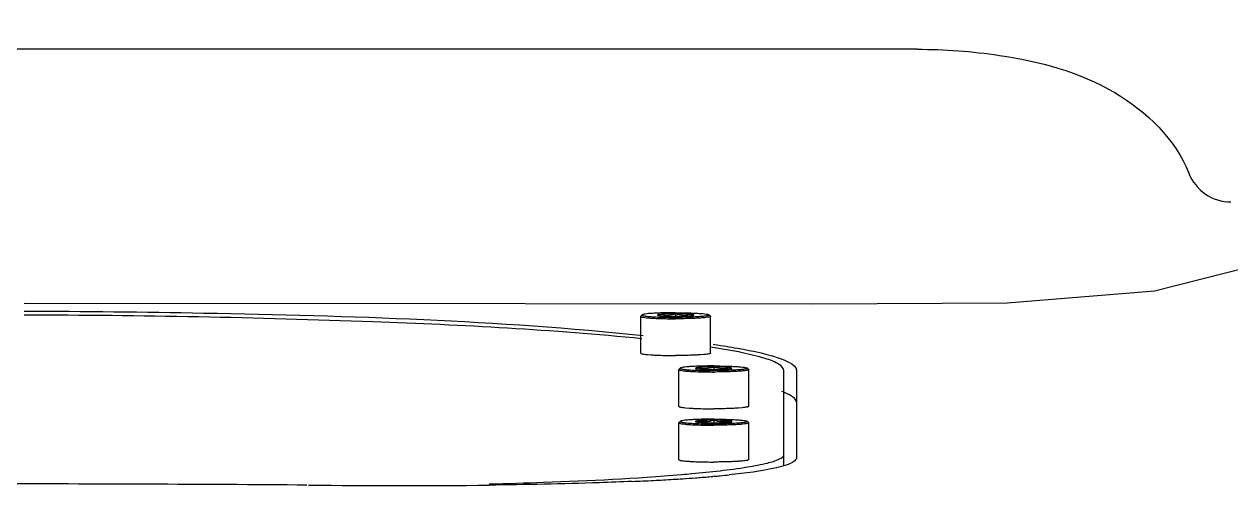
# Model space of a CAD drawing. Header units: millimetres. Extents: x 5828 to 6704, y 123 to 421.
# Drawn here: x 6357.081 to 6361.827, y 239.727 to 241.542 of the extents above; entities that cross this region are included whole.
import ezdxf

# ---------------------------------------------------------------- set-up
doc = ezdxf.new("R2010")
doc.units = ezdxf.units.MM
doc.layers.add('外形图', color=7, linetype='Continuous')

msp = doc.modelspace()

# ---------------------------------------------------------------- linework, layer by layer
at = {"layer": '外形图', "linetype": 'Continuous'}
for p, q in [((6360.5936, 241.4436), (6353.2935, 241.4436)), ((6359.5064, 240.3944), (6359.5114, 240.3993)), ((6359.5814, 240.4012), (6359.5814, 240.3978)), ((6359.6436, 240.4037), (6359.6436, 240.3937)), ((6359.7057, 240.3962), (6359.7057, 240.4012)), ((6359.7807, 240.3944), (6359.7757, 240.3993)), ((6359.5064, 240.3944), (6359.5061, 240.3937)), ((6359.5061, 240.2491), (6359.5061, 240.3937)), ((6359.7807, 240.3944), (6359.7811, 240.3937)), ((6359.7811, 240.2491), (6359.7811, 240.3937)), ((6359.7916, 240.284), (6359.7971, 240.2831)), ((6359.5323, 240.2434), (6359.5463, 240.2423)), ((6359.7548, 240.2434), (6359.7408, 240.2423)), ((6359.6564, 240.1851), (6359.6561, 240.1844)), ((6359.6561, 240.0398), (6359.6561, 240.1844)), ((6359.6564, 240.1851), (6359.6614, 240.1901)), ((6359.7314, 240.1919), (6359.7314, 240.1885)), ((6359.7936, 240.1944), (6359.7936, 240.1844)), ((6359.8557, 240.1869), (6359.8557, 240.1919)), ((6359.9307, 240.1851), (6359.9257, 240.1901)), ((6359.9307, 240.1851), (6359.9311, 240.1844)), ((6359.9311, 240.0398), (6359.9311, 240.1844)), ((6360.0686, 239.8072), (6360.0686, 240.181)), ((6360.1186, 240.182), (6360.1186, 239.8366)), ((6359.6823, 240.0342), (6359.6963, 240.033)), ((6359.9048, 240.0342), (6359.8908, 240.033)), ((6359.6564, 239.9758), (6359.6561, 239.9752)), ((6359.6561, 239.8305), (6359.6561, 239.9752)), ((6359.6564, 239.9758), (6359.6614, 239.9808)), ((6359.7314, 239.9827), (6359.7314, 239.9792)), ((6359.7936, 239.9852), (6359.7936, 239.9752)), ((6359.8557, 239.9777), (6359.8557, 239.9827)), ((6359.9307, 239.9758), (6359.9257, 239.9808)), ((6359.9307, 239.9758), (6359.9311, 239.9752)), ((6359.9311, 239.8305), (6359.9311, 239.9752)), ((6359.6823, 239.8249), (6359.6963, 239.8237)), ((6359.9048, 239.8249), (6359.8908, 239.8237)), ((6359.7967, 239.7649), (6359.7902, 239.7643))]:
    msp.add_line(p, q, dxfattribs=at)
msp.add_lwpolyline([(6363.0281, 241.5424), (6362.8682, 241.2423), (6362.6464, 240.9906), (6362.3562, 240.7789), (6361.9871, 240.6096), (6361.5264, 240.4926), (6360.9474, 240.4448), (6360.1806, 240.442), (6359.0516, 240.443), (6357.081, 240.4437)], dxfattribs=at)
for centre, radius, start, end in [((6361.8274, 241.0213), 0.1776, 201.4823, 270), ((6356.9383, 74.875), 164.8599, 89.563731, 89.99819), ((6359.0234, 250.1412), 10.4063, 272.47307, 272.94117), ((6359.1244, 248.1775), 8.44, 272.94051, 273.46119), ((6359.1995, 246.9222), 7.1824, 273.46732, 273.76689), ((6359.2631, 245.9632), 6.2213, 273.76317, 274.2261), ((6359.3098, 245.3227), 5.5792, 274.2323, 274.3552), ((6359.3657, 244.6027), 4.857, 274.3425, 275.0137), ((6359.4395, 243.7566), 4.0076, 275.1129, 275.4267), ((6359.4847, 243.2846), 3.5335, 275.4211, 276.0109)]:
    msp.add_arc(centre, radius, start, end, dxfattribs=at)
for points, knots in [([(6360.5936, 241.4436), (6360.7016, 241.4436), (6360.9683, 241.4237), (6361.372, 241.3193), (6361.6095, 241.0899), (6361.6621, 240.9562)], [0, 0, 0, 0, 0.263231, 0.650138, 1, 1, 1, 1]), ([(6359.511, 240.3053), (6359.1594, 240.3407), (6358.3492, 240.3823), (6357.5387, 240.3974), (6357.0813, 240.3988)], [0, 0, 0, 0, 0.435851, 1, 1, 1, 1]), ([(6357.0816, 240.4146), (6357.3168, 240.4139), (6358.1286, 240.4035), (6358.9419, 240.3782), (6359.5157, 240.3184)], [0, 0, 0, 0, 0.289549, 1, 1, 1, 1]), ([(6359.5114, 240.3993), (6359.5112, 240.3991), (6359.5109, 240.3981), (6359.5127, 240.3972), (6359.5151, 240.3964), (6359.5191, 240.3955), (6359.5242, 240.3946), (6359.5307, 240.3938), (6359.5383, 240.3931), (6359.5505, 240.3921), (6359.5681, 240.391), (6359.5915, 240.3901), (6359.617, 240.3896), (6359.6346, 240.3895), (6359.6436, 240.3895)], [0, 0, 0, 0, 0.007303, 0.018311, 0.038294, 0.067897, 0.107035, 0.155396, 0.212519, 0.277832, 0.43028, 0.606459, 0.79903, 1, 1, 1, 1]), ([(6359.6436, 240.4079), (6359.6274, 240.4079), (6359.6038, 240.4077), (6359.5737, 240.4066), (6359.5543, 240.4056), (6359.5379, 240.4044), (6359.5254, 240.403), (6359.5173, 240.4017), (6359.5132, 240.4004), (6359.5118, 240.3997), (6359.5114, 240.3993)], [0, 0, 0, 0, 0.365433, 0.532156, 0.680316, 0.804784, 0.901306, 0.966751, 0.987316, 1, 1, 1, 1]), ([(6359.5814, 240.4012), (6359.5805, 240.4011), (6359.5789, 240.4009), (6359.5764, 240.4005), (6359.5742, 240.4), (6359.5726, 240.3996), (6359.5715, 240.3987), (6359.5721, 240.3982), (6359.5723, 240.3981)], [0, 0, 0, 0, 0.248167, 0.458589, 0.700588, 0.853513, 0.926504, 1, 1, 1, 1]), ([(6359.5723, 240.3981), (6359.5733, 240.3975), (6359.5764, 240.3969), (6359.5795, 240.3964), (6359.5814, 240.3962)], [0, 0, 0, 0, 0.356725, 1, 1, 1, 1]), ([(6359.6436, 240.4037), (6359.6336, 240.4), (6359.6127, 240.3947), (6359.5915, 240.3983), (6359.5814, 240.4012)], [0, 0, 0, 0, 0.503472, 1, 1, 1, 1]), ([(6359.6436, 240.4037), (6359.6316, 240.4037), (6359.6109, 240.4033), (6359.5901, 240.4023), (6359.5814, 240.4012)], [0, 0, 0, 0, 0.576814, 1, 1, 1, 1]), ([(6359.5814, 240.3962), (6359.5901, 240.3951), (6359.6109, 240.3941), (6359.6316, 240.3937), (6359.6436, 240.3937)], [0, 0, 0, 0, 0.423199, 1, 1, 1, 1]), ([(6359.6436, 240.4079), (6359.6598, 240.4079), (6359.6833, 240.4077), (6359.7134, 240.4066), (6359.7329, 240.4056), (6359.7492, 240.4044), (6359.7618, 240.403), (6359.7698, 240.4017), (6359.774, 240.4004), (6359.7753, 240.3997), (6359.7757, 240.3993)], [0, 0, 0, 0, 0.365433, 0.532156, 0.680316, 0.804784, 0.901306, 0.966751, 0.987316, 1, 1, 1, 1]), ([(6359.7057, 240.4012), (6359.6957, 240.3983), (6359.6744, 240.3947), (6359.6535, 240.4), (6359.6436, 240.4037)], [0, 0, 0, 0, 0.496528, 1, 1, 1, 1]), ([(6359.7057, 240.4012), (6359.697, 240.4023), (6359.6763, 240.4033), (6359.6555, 240.4037), (6359.6436, 240.4037)], [0, 0, 0, 0, 0.423199, 1, 1, 1, 1]), ([(6359.7757, 240.3993), (6359.776, 240.3991), (6359.7762, 240.3981), (6359.7744, 240.3972), (6359.772, 240.3964), (6359.768, 240.3955), (6359.7629, 240.3946), (6359.7565, 240.3938), (6359.7489, 240.3931), (6359.7366, 240.3921), (6359.719, 240.391), (6359.6957, 240.3901), (6359.6702, 240.3896), (6359.6526, 240.3895), (6359.6436, 240.3895)], [0, 0, 0, 0, 0.007303, 0.018311, 0.038294, 0.067897, 0.107035, 0.155396, 0.212519, 0.277832, 0.43028, 0.606459, 0.79903, 1, 1, 1, 1]), ([(6359.6436, 240.3937), (6359.6555, 240.3937), (6359.6763, 240.3941), (6359.697, 240.3951), (6359.7057, 240.3962)], [0, 0, 0, 0, 0.576801, 1, 1, 1, 1]), ([(6359.7148, 240.3981), (6359.715, 240.3982), (6359.7153, 240.3984), (6359.7153, 240.3992), (6359.714, 240.3996), (6359.7122, 240.4002), (6359.7093, 240.4007), (6359.707, 240.401), (6359.7057, 240.4012)], [0, 0, 0, 0, 0.056406, 0.093261, 0.189778, 0.371768, 0.642741, 1, 1, 1, 1]), ([(6359.7057, 240.3962), (6359.7077, 240.3964), (6359.7107, 240.3969), (6359.7138, 240.3975), (6359.7148, 240.3981)], [0, 0, 0, 0, 0.643275, 1, 1, 1, 1]), ([(6359.5061, 240.3937), (6359.5061, 240.3933), (6359.507, 240.3924), (6359.5105, 240.3912), (6359.5181, 240.3896), (6359.5307, 240.3881), (6359.5476, 240.3868), (6359.5681, 240.3856), (6359.5916, 240.3848), (6359.6171, 240.3842), (6359.6346, 240.3841), (6359.6436, 240.3841)], [0, 0, 0, 0, 0.008294, 0.024078, 0.081993, 0.174429, 0.298227, 0.448779, 0.620382, 0.806484, 1, 1, 1, 1]), ([(6359.7811, 240.3937), (6359.7811, 240.3933), (6359.7801, 240.3924), (6359.7767, 240.3912), (6359.769, 240.3896), (6359.7565, 240.3881), (6359.7396, 240.3868), (6359.719, 240.3856), (6359.6955, 240.3848), (6359.6701, 240.3842), (6359.6525, 240.3841), (6359.6436, 240.3841)], [0, 0, 0, 0, 0.008294, 0.024078, 0.081993, 0.174429, 0.298227, 0.448779, 0.620382, 0.806484, 1, 1, 1, 1]), ([(6360.0686, 240.181), (6360.0686, 240.191), (6360.0413, 240.2136), (6359.9865, 240.2314), (6359.895, 240.2543), (6359.8234, 240.266), (6359.7817, 240.2723)], [0, 0, 0, 0, 0.096507, 0.28854, 0.589722, 1, 1, 1, 1]), ([(6359.7971, 240.2831), (6359.827, 240.2786), (6359.9186, 240.263), (6360.0111, 240.2458), (6360.0693, 240.2222)], [0, 0, 0, 0, 0.325575, 1, 1, 1, 1]), ([(6359.5061, 240.2491), (6359.5061, 240.2483), (6359.509, 240.2469), (6359.5136, 240.2459), (6359.5221, 240.2445), (6359.5286, 240.2438), (6359.5323, 240.2434)], [0, 0, 0, 0, 0.083084, 0.275731, 0.583265, 1, 1, 1, 1]), ([(6359.5463, 240.2423), (6359.5481, 240.2422), (6359.5554, 240.2417), (6359.5627, 240.2413), (6359.5684, 240.241)], [0, 0, 0, 0, 0.234057, 1, 1, 1, 1]), ([(6359.5684, 240.241), (6359.5742, 240.2408), (6359.5992, 240.2398), (6359.6243, 240.2395), (6359.6436, 240.2395)], [0, 0, 0, 0, 0.23124, 1, 1, 1, 1]), ([(6359.7188, 240.241), (6359.713, 240.2408), (6359.6879, 240.2398), (6359.6628, 240.2395), (6359.6436, 240.2395)], [0, 0, 0, 0, 0.23124, 1, 1, 1, 1]), ([(6359.7408, 240.2423), (6359.7391, 240.2422), (6359.7317, 240.2417), (6359.7244, 240.2413), (6359.7188, 240.241)], [0, 0, 0, 0, 0.234057, 1, 1, 1, 1]), ([(6359.7811, 240.2491), (6359.7811, 240.2483), (6359.7782, 240.2469), (6359.7735, 240.2459), (6359.765, 240.2445), (6359.7586, 240.2438), (6359.7548, 240.2434)], [0, 0, 0, 0, 0.083084, 0.275731, 0.583265, 1, 1, 1, 1]), ([(6360.0693, 240.2222), (6360.0766, 240.2193), (6360.0951, 240.211), (6360.1186, 240.1957), (6360.1186, 240.182)], [0, 0, 0, 0, 0.366017, 1, 1, 1, 1]), ([(6359.6561, 240.1844), (6359.6561, 240.1841), (6359.657, 240.1832), (6359.6605, 240.1819), (6359.6681, 240.1804), (6359.6807, 240.1789), (6359.6976, 240.1775), (6359.7181, 240.1764), (6359.7416, 240.1755), (6359.7671, 240.175), (6359.7846, 240.1748), (6359.7936, 240.1748)], [0, 0, 0, 0, 0.008294, 0.024078, 0.081993, 0.174429, 0.298227, 0.448779, 0.620382, 0.806484, 1, 1, 1, 1]), ([(6359.6614, 240.1901), (6359.6612, 240.1898), (6359.6609, 240.1888), (6359.6627, 240.1879), (6359.6651, 240.1871), (6359.6691, 240.1862), (6359.6742, 240.1854), (6359.6807, 240.1846), (6359.6883, 240.1838), (6359.7005, 240.1828), (6359.7181, 240.1818), (6359.7415, 240.1809), (6359.767, 240.1803), (6359.7846, 240.1802), (6359.7936, 240.1802)], [0, 0, 0, 0, 0.007303, 0.018311, 0.038294, 0.067897, 0.107035, 0.155396, 0.212519, 0.277832, 0.43028, 0.606459, 0.79903, 1, 1, 1, 1]), ([(6359.7936, 240.1987), (6359.7774, 240.1987), (6359.7538, 240.1984), (6359.7237, 240.1973), (6359.7043, 240.1963), (6359.6879, 240.1951), (6359.6754, 240.1937), (6359.6673, 240.1924), (6359.6632, 240.1911), (6359.6618, 240.1905), (6359.6614, 240.1901)], [0, 0, 0, 0, 0.365433, 0.532156, 0.680316, 0.804784, 0.901306, 0.966751, 0.987316, 1, 1, 1, 1]), ([(6359.7314, 240.1919), (6359.7305, 240.1918), (6359.7289, 240.1916), (6359.7264, 240.1912), (6359.7242, 240.1907), (6359.7226, 240.1903), (6359.7215, 240.1894), (6359.7221, 240.189), (6359.7223, 240.1888)], [0, 0, 0, 0, 0.248167, 0.458589, 0.700588, 0.853513, 0.926504, 1, 1, 1, 1]), ([(6359.7223, 240.1888), (6359.7233, 240.1883), (6359.7264, 240.1876), (6359.7295, 240.1872), (6359.7314, 240.1869)], [0, 0, 0, 0, 0.356725, 1, 1, 1, 1]), ([(6359.7936, 240.1944), (6359.7836, 240.1907), (6359.7627, 240.1854), (6359.7415, 240.189), (6359.7314, 240.1919)], [0, 0, 0, 0, 0.503472, 1, 1, 1, 1]), ([(6359.7936, 240.1944), (6359.7816, 240.1944), (6359.7609, 240.194), (6359.7401, 240.193), (6359.7314, 240.1919)], [0, 0, 0, 0, 0.576814, 1, 1, 1, 1]), ([(6359.7314, 240.1869), (6359.7401, 240.1859), (6359.7609, 240.1848), (6359.7816, 240.1844), (6359.7936, 240.1844)], [0, 0, 0, 0, 0.423199, 1, 1, 1, 1]), ([(6359.7936, 240.1987), (6359.8098, 240.1987), (6359.8333, 240.1984), (6359.8635, 240.1973), (6359.8829, 240.1963), (6359.8992, 240.1951), (6359.9118, 240.1937), (6359.9198, 240.1924), (6359.924, 240.1911), (6359.9254, 240.1905), (6359.9257, 240.1901)], [0, 0, 0, 0, 0.365433, 0.532156, 0.680316, 0.804784, 0.901306, 0.966751, 0.987316, 1, 1, 1, 1]), ([(6359.8557, 240.1919), (6359.8457, 240.189), (6359.8244, 240.1854), (6359.8035, 240.1907), (6359.7936, 240.1944)], [0, 0, 0, 0, 0.496528, 1, 1, 1, 1]), ([(6359.8557, 240.1919), (6359.847, 240.193), (6359.8263, 240.194), (6359.8055, 240.1944), (6359.7936, 240.1944)], [0, 0, 0, 0, 0.423199, 1, 1, 1, 1]), ([(6359.9257, 240.1901), (6359.926, 240.1898), (6359.9262, 240.1888), (6359.9244, 240.1879), (6359.922, 240.1871), (6359.918, 240.1862), (6359.9129, 240.1854), (6359.9065, 240.1846), (6359.8989, 240.1838), (6359.8866, 240.1828), (6359.869, 240.1818), (6359.8457, 240.1809), (6359.8202, 240.1803), (6359.8026, 240.1802), (6359.7936, 240.1802)], [0, 0, 0, 0, 0.007303, 0.018311, 0.038294, 0.067897, 0.107035, 0.155396, 0.212519, 0.277832, 0.43028, 0.606459, 0.79903, 1, 1, 1, 1]), ([(6359.7936, 240.1844), (6359.8055, 240.1844), (6359.8263, 240.1848), (6359.847, 240.1859), (6359.8557, 240.1869)], [0, 0, 0, 0, 0.576801, 1, 1, 1, 1]), ([(6359.9311, 240.1844), (6359.9311, 240.1841), (6359.9301, 240.1832), (6359.9267, 240.1819), (6359.919, 240.1804), (6359.9065, 240.1789), (6359.8896, 240.1775), (6359.869, 240.1764), (6359.8455, 240.1755), (6359.8201, 240.175), (6359.8025, 240.1748), (6359.7936, 240.1748)], [0, 0, 0, 0, 0.008294, 0.024078, 0.081993, 0.174429, 0.298227, 0.448779, 0.620382, 0.806484, 1, 1, 1, 1]), ([(6359.8648, 240.1888), (6359.865, 240.1889), (6359.8653, 240.1891), (6359.8653, 240.1899), (6359.864, 240.1904), (6359.8622, 240.1909), (6359.8593, 240.1915), (6359.857, 240.1918), (6359.8557, 240.1919)], [0, 0, 0, 0, 0.056406, 0.093261, 0.189778, 0.371768, 0.642741, 1, 1, 1, 1]), ([(6359.8557, 240.1869), (6359.8577, 240.1872), (6359.8607, 240.1876), (6359.8638, 240.1883), (6359.8648, 240.1888)], [0, 0, 0, 0, 0.643275, 1, 1, 1, 1]), ([(6360.0775, 240.0916), (6360.0749, 240.0928), (6360.0693, 240.095), (6360.0637, 240.0972), (6360.0607, 240.0982)], [0, 0, 0, 0, 0.481661, 1, 1, 1, 1]), ([(6360.1186, 240.056), (6360.1186, 240.0678), (6360.0994, 240.0815), (6360.0837, 240.089), (6360.0775, 240.0916)], [0, 0, 0, 0, 0.638695, 1, 1, 1, 1]), ([(6359.6561, 240.0398), (6359.6561, 240.039), (6359.659, 240.0377), (6359.6636, 240.0366), (6359.6721, 240.0352), (6359.6786, 240.0345), (6359.6823, 240.0342)], [0, 0, 0, 0, 0.083084, 0.275731, 0.583265, 1, 1, 1, 1]), ([(6359.6963, 240.033), (6359.6981, 240.0329), (6359.7054, 240.0324), (6359.7127, 240.032), (6359.7184, 240.0318)], [0, 0, 0, 0, 0.234057, 1, 1, 1, 1]), ([(6359.7184, 240.0318), (6359.7242, 240.0315), (6359.7492, 240.0305), (6359.7743, 240.0302), (6359.7936, 240.0302)], [0, 0, 0, 0, 0.23124, 1, 1, 1, 1]), ([(6359.8688, 240.0318), (6359.863, 240.0315), (6359.8379, 240.0305), (6359.8128, 240.0302), (6359.7936, 240.0302)], [0, 0, 0, 0, 0.23124, 1, 1, 1, 1]), ([(6359.8908, 240.033), (6359.8891, 240.0329), (6359.8817, 240.0324), (6359.8744, 240.032), (6359.8688, 240.0318)], [0, 0, 0, 0, 0.234057, 1, 1, 1, 1]), ([(6359.9311, 240.0398), (6359.9311, 240.039), (6359.9282, 240.0377), (6359.9235, 240.0366), (6359.915, 240.0352), (6359.9086, 240.0345), (6359.9048, 240.0342)], [0, 0, 0, 0, 0.083084, 0.275731, 0.583265, 1, 1, 1, 1]), ([(6359.6561, 239.9752), (6359.6561, 239.9748), (6359.657, 239.9739), (6359.6605, 239.9726), (6359.6681, 239.9711), (6359.6807, 239.9696), (6359.6976, 239.9682), (6359.7181, 239.9671), (6359.7416, 239.9662), (6359.7671, 239.9657), (6359.7846, 239.9656), (6359.7936, 239.9656)], [0, 0, 0, 0, 0.008294, 0.024078, 0.081993, 0.174429, 0.298227, 0.448779, 0.620382, 0.806484, 1, 1, 1, 1]), ([(6359.6614, 239.9808), (6359.6612, 239.9806), (6359.6609, 239.9796), (6359.6627, 239.9787), (6359.6651, 239.9778), (6359.6691, 239.9769), (6359.6742, 239.9761), (6359.6807, 239.9753), (6359.6883, 239.9745), (6359.7005, 239.9735), (6359.7181, 239.9725), (6359.7415, 239.9716), (6359.767, 239.971), (6359.7846, 239.9709), (6359.7936, 239.9709)], [0, 0, 0, 0, 0.007303, 0.018311, 0.038294, 0.067897, 0.107035, 0.155396, 0.212519, 0.277832, 0.43028, 0.606459, 0.79903, 1, 1, 1, 1]), ([(6359.7936, 239.9894), (6359.7774, 239.9894), (6359.7538, 239.9891), (6359.7237, 239.9881), (6359.7043, 239.9871), (6359.6879, 239.9858), (6359.6754, 239.9844), (6359.6673, 239.9831), (6359.6632, 239.9819), (6359.6618, 239.9812), (6359.6614, 239.9808)], [0, 0, 0, 0, 0.365433, 0.532156, 0.680316, 0.804784, 0.901306, 0.966751, 0.987316, 1, 1, 1, 1]), ([(6359.7314, 239.9827), (6359.7305, 239.9825), (6359.7289, 239.9823), (6359.7264, 239.9819), (6359.7242, 239.9814), (6359.7226, 239.981), (6359.7215, 239.9802), (6359.7221, 239.9797), (6359.7223, 239.9795)], [0, 0, 0, 0, 0.248167, 0.458589, 0.700588, 0.853513, 0.926504, 1, 1, 1, 1]), ([(6359.7223, 239.9795), (6359.7233, 239.979), (6359.7264, 239.9784), (6359.7295, 239.9779), (6359.7314, 239.9777)], [0, 0, 0, 0, 0.356725, 1, 1, 1, 1]), ([(6359.7936, 239.9852), (6359.7836, 239.9815), (6359.7627, 239.9762), (6359.7415, 239.9797), (6359.7314, 239.9827)], [0, 0, 0, 0, 0.503472, 1, 1, 1, 1]), ([(6359.7936, 239.9852), (6359.7816, 239.9852), (6359.7609, 239.9848), (6359.7401, 239.9837), (6359.7314, 239.9827)], [0, 0, 0, 0, 0.576814, 1, 1, 1, 1]), ([(6359.7314, 239.9777), (6359.7401, 239.9766), (6359.7609, 239.9755), (6359.7816, 239.9752), (6359.7936, 239.9752)], [0, 0, 0, 0, 0.423199, 1, 1, 1, 1]), ([(6359.7936, 239.9894), (6359.8098, 239.9894), (6359.8333, 239.9891), (6359.8635, 239.9881), (6359.8829, 239.9871), (6359.8992, 239.9858), (6359.9118, 239.9844), (6359.9198, 239.9831), (6359.924, 239.9819), (6359.9254, 239.9812), (6359.9257, 239.9808)], [0, 0, 0, 0, 0.365433, 0.532156, 0.680316, 0.804784, 0.901306, 0.966751, 0.987316, 1, 1, 1, 1]), ([(6359.8557, 239.9827), (6359.8457, 239.9797), (6359.8244, 239.9762), (6359.8035, 239.9815), (6359.7936, 239.9852)], [0, 0, 0, 0, 0.496528, 1, 1, 1, 1]), ([(6359.8557, 239.9827), (6359.847, 239.9837), (6359.8263, 239.9848), (6359.8055, 239.9852), (6359.7936, 239.9852)], [0, 0, 0, 0, 0.423199, 1, 1, 1, 1]), ([(6359.9257, 239.9808), (6359.926, 239.9806), (6359.9262, 239.9796), (6359.9244, 239.9787), (6359.922, 239.9778), (6359.918, 239.9769), (6359.9129, 239.9761), (6359.9065, 239.9753), (6359.8989, 239.9745), (6359.8866, 239.9735), (6359.869, 239.9725), (6359.8457, 239.9716), (6359.8202, 239.971), (6359.8026, 239.9709), (6359.7936, 239.9709)], [0, 0, 0, 0, 0.007303, 0.018311, 0.038294, 0.067897, 0.107035, 0.155396, 0.212519, 0.277832, 0.43028, 0.606459, 0.79903, 1, 1, 1, 1]), ([(6359.7936, 239.9752), (6359.8055, 239.9752), (6359.8263, 239.9755), (6359.847, 239.9766), (6359.8557, 239.9777)], [0, 0, 0, 0, 0.576801, 1, 1, 1, 1]), ([(6359.9311, 239.9752), (6359.9311, 239.9748), (6359.9301, 239.9739), (6359.9267, 239.9726), (6359.919, 239.9711), (6359.9065, 239.9696), (6359.8896, 239.9682), (6359.869, 239.9671), (6359.8455, 239.9662), (6359.8201, 239.9657), (6359.8025, 239.9656), (6359.7936, 239.9656)], [0, 0, 0, 0, 0.008294, 0.024078, 0.081993, 0.174429, 0.298227, 0.448779, 0.620382, 0.806484, 1, 1, 1, 1]), ([(6359.8648, 239.9795), (6359.865, 239.9797), (6359.8653, 239.9798), (6359.8653, 239.9806), (6359.864, 239.9811), (6359.8622, 239.9817), (6359.8593, 239.9822), (6359.857, 239.9825), (6359.8557, 239.9827)], [0, 0, 0, 0, 0.056406, 0.093261, 0.189778, 0.371768, 0.642741, 1, 1, 1, 1]), ([(6359.8557, 239.9777), (6359.8577, 239.9779), (6359.8607, 239.9784), (6359.8638, 239.979), (6359.8648, 239.9795)], [0, 0, 0, 0, 0.643275, 1, 1, 1, 1]), ([(6359.6561, 239.8305), (6359.6561, 239.8298), (6359.659, 239.8284), (6359.6636, 239.8273), (6359.6721, 239.8259), (6359.6786, 239.8252), (6359.6823, 239.8249)], [0, 0, 0, 0, 0.083084, 0.275731, 0.583265, 1, 1, 1, 1]), ([(6359.8181, 239.7868), (6359.8542, 239.791), (6359.9161, 239.7987), (6359.9968, 239.8145), (6360.0423, 239.8264), (6360.0686, 239.842), (6360.0686, 239.8497)], [0, 0, 0, 0, 0.415251, 0.720478, 0.912495, 1, 1, 1, 1]), ([(6359.9311, 239.8305), (6359.9311, 239.8298), (6359.9282, 239.8284), (6359.9235, 239.8273), (6359.915, 239.8259), (6359.9086, 239.8252), (6359.9048, 239.8249)], [0, 0, 0, 0, 0.083084, 0.275731, 0.583265, 1, 1, 1, 1]), ([(6360.1186, 239.8366), (6360.1186, 239.8309), (6360.1039, 239.8176), (6360.0889, 239.8127), (6360.0785, 239.8092)], [0, 0, 0, 0, 0.341134, 1, 1, 1, 1]), ([(6359.6667, 239.7719), (6359.6803, 239.773), (6359.7308, 239.7774), (6359.7813, 239.7825), (6359.8181, 239.7868)], [0, 0, 0, 0, 0.269379, 1, 1, 1, 1]), ([(6359.6963, 239.8237), (6359.6981, 239.8236), (6359.7054, 239.8231), (6359.7127, 239.8227), (6359.7184, 239.8225)], [0, 0, 0, 0, 0.234057, 1, 1, 1, 1]), ([(6359.7184, 239.8225), (6359.7242, 239.8222), (6359.7492, 239.8213), (6359.7743, 239.8209), (6359.7936, 239.8209)], [0, 0, 0, 0, 0.23124, 1, 1, 1, 1]), ([(6359.8688, 239.8225), (6359.863, 239.8222), (6359.8379, 239.8213), (6359.8128, 239.8209), (6359.7936, 239.8209)], [0, 0, 0, 0, 0.23124, 1, 1, 1, 1]), ([(6360.0785, 239.8092), (6360.066, 239.805), (6359.9926, 239.7859), (6359.917, 239.7771), (6359.8547, 239.7705)], [0, 0, 0, 0, 0.173482, 1, 1, 1, 1]), ([(6359.8908, 239.8237), (6359.8891, 239.8236), (6359.8817, 239.8231), (6359.8744, 239.8227), (6359.8688, 239.8225)], [0, 0, 0, 0, 0.234057, 1, 1, 1, 1]), ([(6359.4724, 239.7446), (6359.4293, 239.7427), (6359.2417, 239.7357), (6359.054, 239.7319), (6358.9094, 239.7301)], [0, 0, 0, 0, 0.229768, 1, 1, 1, 1]), ([(6358.9104, 239.7348), (6358.9818, 239.7366), (6359.2341, 239.7443), (6359.4863, 239.7567), (6359.6667, 239.7719)], [0, 0, 0, 0, 0.282864, 1, 1, 1, 1])]:
    msp.add_open_spline(points, degree=3, knots=knots, dxfattribs=at)
msp.add_open_spline([(6358.1994, 239.7302), (6358.4361, 239.7279), (6358.6728, 239.7272), (6358.9094, 239.7301)], degree=3, dxfattribs=at)

doc.saveas('drawing.dxf')
